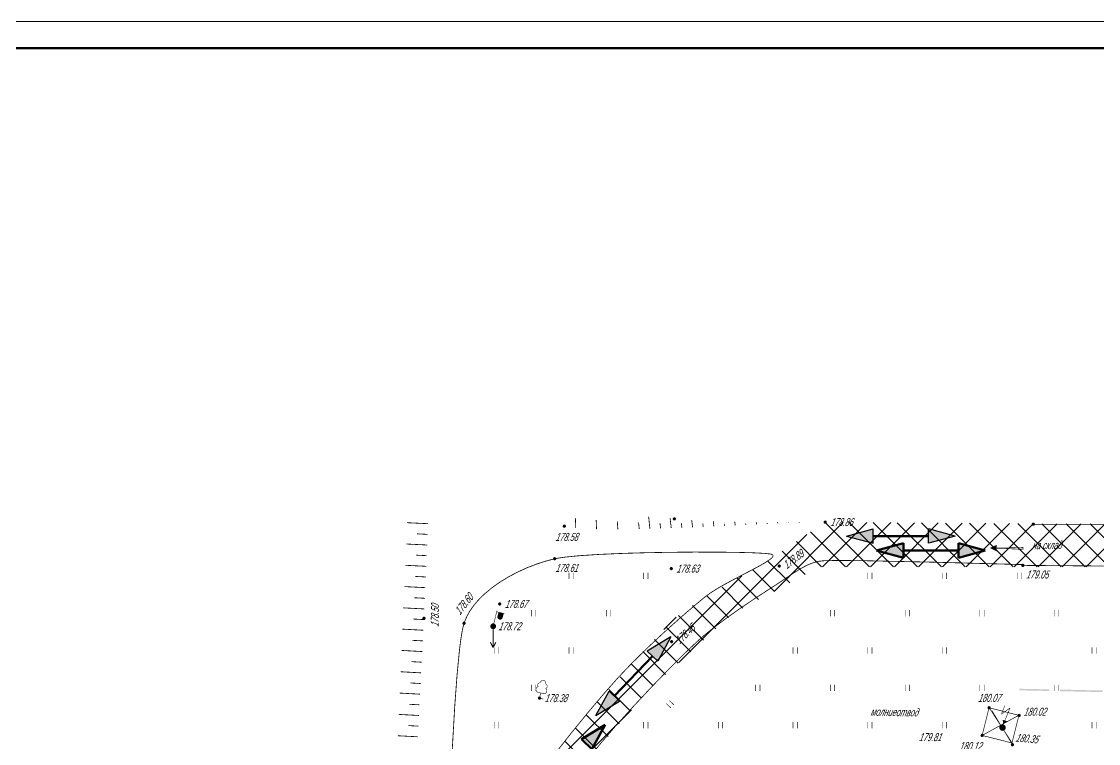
# Model space of a CAD drawing. Header units: millimetres. Extents: x 152217 to 562659, y 54507 to 219294.
# Drawn here: x 559814 to 560015.8, y 219158.6 to 219294 of the extents above; entities that cross this region are included whole.
import ezdxf

# ---------------------------------------------------------------- set-up
doc = ezdxf.new("R2010")
doc.units = ezdxf.units.MM
for name, pattern in [('Cплошная', [0]), ('Cплошная_0.50', [0]), ('Штриховая 1.5-1.5_0.50', [1.5, 0.75, -0.75])]:
    doc.linetypes.add(name, pattern=pattern)
doc.layers.get('0').update_dxf_attribs({"lineweight": 18})
for name, color, linetype in [('Водопровод без подразд.', 7, 'Continuous'), ('Деревья отдельн._ не ориентиры лиственные', 7, 'Continuous'), ('Контур здания', 7, 'Continuous'), ('ЛЭП н.напряж. застроен. терр.', 7, 'Continuous'), ('Молниеотвод_ на мет. столб', 7, 'Continuous'), ('Направление течения', 7, 'Continuous'), ('Проезжие части улиц и тротуаров (без бортового камня)', 7, 'Continuous'), ('Растительность травяная луговая', 7, 'Continuous'), ('Рельеф', 7, 'Continuous'), ('Ситуация', 7, 'Continuous'), ('Фонарь электр._ на ж.б. столб', 7, 'Continuous')]:
    doc.layers.add(name, color=color, linetype=linetype)
for name, color, linetype, lineweight in [('ИИ_ОФОРМЛЕНИЕ_025', 7, 'Continuous', 25), ('Толст.рамка', 7, 'Continuous', 60), ('Тонк.рамка', 10, 'Continuous', 20)]:
    doc.layers.add(name, color=color, linetype=linetype, lineweight=lineweight)
doc.styles.get("Standard").update_dxf_attribs({"font": 'simplex.shx', "width": 0.6, "oblique": 15})

# ---------------------------------------------------------------- blocks, each defined once
blk = doc.blocks.new('2011 - 401 трава')
at = {"color": 7, "linetype": 'Continuous', "lineweight": 0, "const_width": 0.1, "flags": 128}
for points in [[(0, 0), (0, 1.2)], [(0.8, 0), (0.8, 1.2)]]:
    blk.add_lwpolyline(points, dxfattribs=at)
blk = doc.blocks.new('4031 - 114.4 ЛЭП низкого напряжения')
at = {"color": 7, "linetype": 'Continuous', "lineweight": 0, "const_width": 0.2, "flags": 128}
for points in [[(0.5, 0), (4, 0)], [(4, 0), (3, 0.5)], [(3, -0.5), (4, 0)]]:
    blk.add_lwpolyline(points, dxfattribs=at)
blk = doc.blocks.new('29 - 109.1.2 молниеводы на столбах метал')
for points in [[(-0.00002, 0.6), (-0.27884, 0.53128), (-0.4938, 0.34084), (-0.59564, 0.07234), (-0.56102, -0.21276), (-0.39788, -0.4491), (-0.1436, -0.58256), (0.14358, -0.58256), (0.39786, -0.4491), (0.561, -0.21276), (0.59562, 0.07234), (0.49378, 0.34084), (0.27882, 0.53128)], [(0.5, 1.35), (-0.3, 1.4), (0, 0.6)]]:
    blk.add_hatch(color=7).paths.add_polyline_path(points)
at = {"color": 7, "linetype": 'Continuous', "lineweight": 0, "const_width": 0.1, "flags": 128}
for points in [[(-0.8, 2.4), (-0.55, 4.1)], [(0.5, 3.9), (-0.8, 2.4)], [(0.117261, 1.373921), (0.5, 3.9)]]:
    blk.add_lwpolyline(points, dxfattribs=at)
at = {"color": 7, "linetype": 'Continuous', "lineweight": 0, "const_width": 0.02, "flags": 128}
for points in [[(0, 0.6), (-0.278834, 0.531274), (-0.49379, 0.340839), (-0.595625, 0.072322), (-0.56101, -0.212763), (-0.397874, -0.449106), (-0.143589, -0.582565), (0.143589, -0.582565), (0.397874, -0.449106), (0.56101, -0.212763), (0.595625, 0.072322), (0.49379, 0.340839), (0.278834, 0.531274), (0, 0.6)], [(0.5, 1.35), (-0.3, 1.4), (0, 0.6), (0.5, 1.35)]]:
    blk.add_lwpolyline(points, close=True, dxfattribs=at)
blk = doc.blocks.new('104 - 388.1 дер лист')
at = {"color": 7, "linetype": 'Continuous', "lineweight": 0, "const_width": 0.1, "flags": 128}
for points in [[(-0.5, 1), (-0.682462, 1.031148), (-0.844258, 1.121064), (-0.967061, 1.259563), (-1.036963, 1.430958), (-1.046045, 1.615837), (-0.99328, 1.793259), (-0.884643, 1.943128), (-0.73244, 2.048469)], [(-0.722374, 2.039573), (-0.841092, 2.163588), (-0.903315, 2.323595), (-0.89957, 2.495233), (-0.830427, 2.652374), (-0.706412, 2.771092), (-0.546405, 2.833315)], [(-0.518021, 2.854679), (-0.546405, 2.833315)], [(-0.518021, 2.854679), (-0.500408, 3.041392), (-0.417705, 3.209713), (-0.28067, 3.337749), (-0.107128, 3.408845), (0.08035, 3.413755), (0.257376, 3.351838), (0.400924, 3.23115), (0.492323, 3.067387), (0.519683, 2.881852)], [(0.73244, 2.048469), (0.884643, 1.943128), (0.99328, 1.793259), (1.046045, 1.615837), (1.036963, 1.430958), (0.967061, 1.259563), (0.844258, 1.121064), (0.682462, 1.031148), (0.5, 1)], [(0.519683, 2.881852), (0.546405, 2.833315)], [(0.546405, 2.833315), (0.706412, 2.771092), (0.830427, 2.652374), (0.89957, 2.495233), (0.903315, 2.323595), (0.841092, 2.163588), (0.722374, 2.039573)], [(-0.5, 1), (-0.45, 1)], [(-0.45, 1), (0.45, 1)], [(0, 0), (0, 1)], [(0.75, 0), (0, 0)], [(0.45, 1), (0.5, 1)]]:
    blk.add_lwpolyline(points, dxfattribs=at)
blk = doc.blocks.new('33 - 110.1.1 фонарь на жб столб')
at = {"true_color": 0xffffff}
for points in [[(1.3, 2.8), (0.4, 2.8), (0.4, 2), (0.46028, 1.775), (0.625, 1.6103), (0.85, 1.55), (1.075, 1.6103), (1.2397, 1.775), (1.3, 2)], [(0, 0.5), (-0.25, 0.43302), (-0.43302, 0.25002), (-0.5, 0.00002), (-0.43302, -0.24998), (-0.25, -0.433), (-0.00002, -0.5), (0.24998, -0.433), (0.433, -0.25), (0.5, 0), (0.433, 0.25), (0.25, 0.43302)]]:
    blk.add_hatch(color=7, dxfattribs=at).paths.add_polyline_path(points)
at = {"color": 7, "linetype": 'Continuous', "lineweight": 0, "const_width": 0.1, "flags": 128}
for points in [[(0, 0.5), (0, 3)], [(0, 2.8), (1.5, 2.8)], [(0.4, 2.8), (0.4, 2)], [(1.3, 2), (1.265746, 1.827792), (1.168198, 1.681802), (1.022208, 1.584254), (0.85, 1.55), (0.677792, 1.584254), (0.531802, 1.681802), (0.434254, 1.827792), (0.4, 2)], [(1.3, 2.8), (1.3, 2)]]:
    blk.add_lwpolyline(points, dxfattribs=at)
at = {"color": 7, "linetype": 'Continuous', "lineweight": 0, "true_color": 0xffffff, "const_width": 0.02, "flags": 128}
for points in [[(1.3, 2.8), (0.4, 2.8), (0.4, 2), (0.460289, 1.775), (0.625, 1.610289), (0.85, 1.55), (1.075, 1.610289), (1.239711, 1.775), (1.3, 2), (1.3, 2.8)], [(0, 0.5), (-0.25, 0.433013), (-0.433013, 0.25), (-0.5, 0), (-0.433013, -0.25), (-0.25, -0.433013), (0, -0.5), (0.25, -0.433013), (0.433013, -0.25), (0.5, 0), (0.433013, 0.25), (0.25, 0.433013), (0, 0.5)]]:
    blk.add_lwpolyline(points, close=True, dxfattribs=at)
at = {"color": 7, "linetype": 'Continuous', "lineweight": 0, "const_width": 0.1, "flags": 128}
for points in [[(0, 0.5), (0.191342, 0.46194), (0.353553, 0.353553), (0.46194, 0.191342), (0.5, 0), (0.46194, -0.191342), (0.353553, -0.353553), (0.191342, -0.46194), (0, -0.5), (-0.191342, -0.46194), (-0.353553, -0.353553), (-0.46194, -0.191342), (-0.5, 0), (-0.46194, 0.191342), (-0.353553, 0.353553), (-0.191342, 0.46194), (0, 0.5)], [(0.086189, -0.05071), (0.096802, 0.025087), (0.05071, 0.086189), (-0.025087, 0.096802), (-0.086189, 0.05071), (-0.096802, -0.025087), (-0.05071, -0.086189), (0.025087, -0.096802), (0.086189, -0.05071)]]:
    blk.add_lwpolyline(points, close=True, dxfattribs=at)
blk = doc.blocks.new('118 - 330 отм высот')
blk.add_hatch(color=7).paths.add_polyline_path([(0.1, 0.12), (0, 0.16), (-0.09, 0.12), (-0.15, 0.03), (-0.13, -0.07), (-0.05, -0.14), (0.05, -0.14), (0.13, -0.07), (0.15, 0.03)])
at = {"color": 7, "linetype": 'Continuous', "lineweight": 0, "const_width": 0.01, "flags": 128}
blk.add_lwpolyline([(0.1, 0.12), (0, 0.16), (-0.09, 0.12), (-0.15, 0.03), (-0.13, -0.07), (-0.05, -0.14), (0.05, -0.14), (0.13, -0.07), (0.15, 0.03), (0.1, 0.12)], close=True, dxfattribs=at)
blk = doc.blocks.new('89 - 238.1 направл и скорость течения')
for points in [[(0, 6.2), (-0.2, 6.2), (-0.1, 3.7), (-0.07, 3.2), (-0.05006, 1.20418), (0, 1.2), (0, 3.1912)], [(0, 6.2), (0, 3.1912), (0, 1.20002), (0.05004, 1.20418), (0.07, 3.2), (0.1, 3.7), (0.2, 6.2)], [(0, 1.2), (-0.6, 1.25), (-0.00002, 0.00002), (0.59998, 1.25)]]:
    blk.add_hatch(color=7).paths.add_polyline_path(points)
at = {"color": 7, "linetype": 'Continuous', "lineweight": 0, "const_width": 0.1, "flags": 128}
blk.add_lwpolyline([(0.05, 1.2), (0.07, 3.2), (0.1, 3.7), (0.2, 6.2), (0, 6.2), (-0.2, 6.2), (-0.1, 3.7), (-0.07, 3.2), (-0.05, 1.2)], dxfattribs=at)
at = {"color": 7, "linetype": 'Continuous', "lineweight": 0, "const_width": 0.02, "flags": 128}
for points in [[(0, 6.2), (-0.2, 6.2), (-0.1, 3.7), (-0.07, 3.2), (-0.050042, 1.20417), (0, 1.2), (0, 3.191199), (0, 6.2)], [(0, 6.2), (0, 3.191199), (0, 1.2), (0.050042, 1.20417), (0.07, 3.2), (0.1, 3.7), (0.2, 6.2), (0, 6.2)], [(0, 1.2), (-0.6, 1.25), (0, 0), (0.6, 1.25), (0, 1.2)]]:
    blk.add_lwpolyline(points, close=True, dxfattribs=at)

msp = doc.modelspace()

# ---------------------------------------------------------------- hatches: boundary and pattern name
at = {"layer": 'Водопровод без подразд.'}
for points in [[(560000.9612, 219168.5947), (560006.5539, 219168.477), (560006.5602, 219168.7769), (560000.9675, 219168.8946)], [(560008.5535, 219168.4349), (560016.5517, 219168.2666), (560016.558, 219168.5666), (560008.5598, 219168.7348)]]:
    msp.add_hatch(color=7, dxfattribs=at).paths.add_polyline_path(points)
at = {"layer": 'ИИ_ОФОРМЛЕНИЕ_025', "lineweight": 50}
h = msp.add_hatch(color=1, dxfattribs=at)
h.dxf.hatch_style = 1
h.paths.add_polyline_path([(559974.2035, 219194.8209), (559979.2035, 219193.4652), (559979.2035, 219196.1767)])
h.paths.add_polyline_path([(559994.5652, 219194.8209), (559989.5652, 219196.1767), (559989.5652, 219193.4652)])
h = msp.add_hatch(color=1, dxfattribs=at)
h.dxf.hatch_style = 1
h.paths.add_polyline_path([(559909.2744, 219147.3976), (559913.7069, 219150.0793), (559911.7451, 219151.9511)])
h.paths.add_polyline_path([(559923.3302, 219162.1296), (559918.8978, 219159.4479), (559920.8596, 219157.5761)])

# ---------------------------------------------------------------- linework, layer by layer
at = {"layer": 'ИИ_ОФОРМЛЕНИЕ_025', "color": 6}
for p, q in [((559973.0414, 219191.7565), (559981.2913, 219200.0064)), ((559981.8372, 219191.7565), (559973.5321, 219200.0616)), ((559977.5316, 219191.7565), (559985.7497, 219199.9746)), ((559986.3273, 219191.7565), (559978.0544, 219200.0294)), ((559982.0217, 219191.7565), (559990.2081, 219199.9429)), ((559990.8174, 219191.7565), (559982.5767, 219199.9972)), ((559986.5118, 219191.7565), (559994.6665, 219199.9112)), ((559995.3076, 219191.7565), (559987.0991, 219199.965)), ((559991.002, 219191.7565), (559999.1249, 219199.8794)), ((559999.7977, 219191.7565), (559991.6214, 219199.9328)), ((560008.9625, 219191.7565), (560017.0075, 219199.8015)), ((560017.7582, 219191.7565), (560009.6891, 219199.8256)), ((560013.4526, 219191.7565), (560021.4829, 219199.7868)), ((560022.2483, 219191.7565), (560014.1941, 219199.8108)), ((559968.3668, 219191.7565), (559961.8372, 219198.286)), ((559954.9939, 219187.1688), (559950.926, 219191.2368)), ((559952.0737, 219185.5989), (559948.0762, 219189.5964)), ((559949.1535, 219184.029), (559945.2264, 219187.9561)), ((559946.4571, 219182.2353), (559942.3766, 219186.3158)), ((559934.6642, 219171.5776), (559930.3923, 219175.8494)), ((559932.3056, 219169.446), (559928.2087, 219173.5429)), ((559930.157, 219167.1046), (559926.112, 219171.1495)), ((559928.0631, 219164.7083), (559924.0153, 219168.7561)), ((559903.2227, 219139.8983), (559928.2736, 219164.9492)), ((559925.9693, 219162.312), (559921.9185, 219166.3627)), ((559923.8754, 219159.9157), (559919.8218, 219163.9693)), ((559921.7816, 219157.5194), (559917.7734, 219161.5276)), ((559919.6877, 219155.1231), (559915.81, 219159.0008))]:
    msp.add_line(p, q, dxfattribs=at)
at = {"layer": 'ИИ_ОФОРМЛЕНИЕ_025', "color": 5}
for p, q in [((559973.5765, 219196.171), (559973.5765, 219198.8825)), ((559983.9382, 219196.171), (559983.9382, 219198.8825)), ((559988.9382, 219197.5268), (559983.9382, 219198.8825)), ((559968.5765, 219197.5268), (559973.5765, 219196.171)), ((559988.9382, 219197.5268), (559983.9382, 219196.171)), ((559933.1763, 219174.0648), (559931.2145, 219175.9366)), ((559921.5911, 219163.8863), (559924.0617, 219168.4398)), ((559926.0236, 219166.568), (559924.0617, 219168.4398)), ((559921.5911, 219163.8863), (559926.0236, 219166.568))]:
    msp.add_line(p, q, dxfattribs=at)
at = {"layer": 'ИИ_ОФОРМЛЕНИЕ_025', "color": 5, "lineweight": 50}
for p, q in [((559983.9382, 219197.5268), (559973.5765, 219197.5268)), ((559932.1954, 219175.0007), (559925.0427, 219167.5039))]:
    msp.add_line(p, q, dxfattribs=at)
at = {"layer": 'ИИ_ОФОРМЛЕНИЕ_025', "color": 1, "lineweight": 50}
for p, q in [((559974.2035, 219194.8209), (559979.2035, 219196.1767)), ((559974.2035, 219194.8209), (559979.2035, 219193.4652)), ((559979.2035, 219193.4652), (559979.2035, 219196.1767)), ((559989.5652, 219194.8209), (559979.2035, 219194.8209)), ((559989.5652, 219193.4652), (559989.5652, 219196.1767)), ((559994.5652, 219194.8209), (559989.5652, 219196.1767)), ((559994.5652, 219194.8209), (559989.5652, 219193.4652)), ((559923.3302, 219162.1296), (559918.8978, 219159.4479)), ((559923.3302, 219162.1296), (559920.8596, 219157.5761)), ((559920.8596, 219157.5761), (559918.8978, 219159.4479))]:
    msp.add_line(p, q, dxfattribs=at)
at = {"layer": 'Контур здания', "color": 7, "linetype": 'Cплошная_0.50', "lineweight": 0, "const_width": 0.12, "flags": 128}
msp.add_lwpolyline([(559995.2716, 219165.328), (559993.9632, 219160.1432), (559999.5641, 219158.7298), (560000.8725, 219163.9146), (559995.2716, 219165.328)], close=True, dxfattribs=at)
for points in [[(559995.2612, 219165.368), (559999.5514, 219158.7938)], [(560000.8441, 219163.929), (559993.9875, 219160.151)]]:
    msp.add_lwpolyline(points, dxfattribs=at)
at = {"layer": 'Проезжие части улиц и тротуаров (без бортового камня)', "color": 7, "linetype": 'Штриховая 1.5-1.5_0.50', "lineweight": 0, "const_width": 0.15, "flags": 128}
for points in [[(560003.5577, 219199.7368), (560069.6056, 219199.6766), (560136.5606, 219199.1104), (560213.9697, 219199.2399)], [(560001.6216, 219192.1699), (559984.9337, 219192.6198), (559971.3836, 219192.9102), (559966.6439, 219192.9454), (559964.1091, 219192.8817), (559963.3925, 219192.7879), (559962.6618, 219192.617), (559961.912, 219192.3679), (559961.1345, 219192.0378), (559959.8513, 219191.3569), (559958.3422, 219190.3995), (559957.3226, 219189.7033), (559955.6577, 219188.5838), (559955.2803, 219188.3426), (559951.6356, 219185.9832), (559948.7003, 219184.0056), (559946.0931, 219182.1635), (559943.176, 219179.9564), (559941.9377, 219178.9465), (559940.8485, 219178.001), (559938.3298, 219175.6286), (559935.1668, 219172.4741), (559931.8173, 219169.0047), (559928.4473, 219165.4019), (559925.2704, 219161.887), (559922.7105, 219158.9213), (559920.4149, 219156.1091), (559918.252, 219153.3264), (559916.0959, 219150.3976), (559914.0829, 219147.4933), (559912.1118, 219144.4523), (559910.296, 219141.4326), (559908.1654, 219137.8523), (559905.781, 219133.858), (559904.2693, 219131.2352), (559902.9466, 219128.838), (559901.766, 219126.5809), (559900.7158, 219124.4413), (559899.5119, 219121.7597), (559898.5147, 219119.2371), (559897.7199, 219116.8624), (559897.1257, 219114.6306), (559896.6333, 219112.0763), (559896.153, 219108.7805), (559895.6921, 219104.7906), (559895.2613, 219100.2001), (559894.9264, 219095.8994), (559894.6338, 219091.3968), (559894.3946, 219086.8639), (559894.221, 219082.528), (559894.1228, 219078.6589), (559894.1037, 219075.426), (559894.1643, 219072.9958), (559894.3022, 219071.4675), (559894.4158, 219070.9522), (559894.5861, 219070.4344), (559894.8129, 219069.9146), (559895.096, 219069.3935), (559895.4351, 219068.8716), (559895.8296, 219068.3498), (559896.2787, 219067.8293), (559896.7815, 219067.311), (559897.7304, 219066.46), (559898.8145, 219065.6269), (559900.0215, 219064.8214), (559901.3285, 219064.0587), (559902.4698, 219063.4701), (559903.6282, 219062.9395), (559904.7666, 219062.4843), (559905.8302, 219062.1264), (559906.7426, 219061.9064), (559907.7085, 219061.7788), (559908.7322, 219061.743), (559909.8204, 219061.7987), (559910.7939, 219061.9169), (559911.8281, 219062.1014), (559912.934, 219062.3541), (559914.1341, 219062.6801), (559916.0152, 219063.2694), (559918.6094, 219064.1662)]]:
    msp.add_lwpolyline(points, dxfattribs=at)
msp.add_lwpolyline([(559954.4331, 219194.1299), (559954.6604, 219194.0426), (559954.7789, 219193.9228), (559954.7889, 219193.7698), (559954.6906, 219193.5827), (559954.4842, 219193.3612), (559954.1677, 219193.1026), (559953.1883, 219192.462), (559951.7291, 219191.6402), (559949.3457, 219190.3877), (559947.5318, 219189.4405), (559945.6609, 219188.4295), (559944.1883, 219187.5781), (559943.0029, 219186.8221), (559942.0858, 219186.1484), (559939.8232, 219184.2724), (559937.2798, 219182.0759), (559934.2541, 219179.363), (559931.3863, 219176.6851), (559928.3532, 219173.7078), (559925.7916, 219171.0173), (559923.111, 219167.9893), (559920.067, 219164.3874), (559916.9044, 219160.5011), (559913.885, 219156.6518), (559911.0401, 219152.8622), (559908.7842, 219149.6645), (559907.8357, 219148.1981), (559906.7812, 219146.4519), (559905.6232, 219144.4299), (559904.3652, 219142.1384), (559902.4425, 219138.489), (559900.3444, 219134.3491), (559899.027, 219131.6852), (559898.4339, 219130.4947), (559898.2733, 219130.2741), (559898.0589, 219130.0701), (559897.561, 219129.7557), (559897.0273, 219129.5282), (559896.843, 219129.4588), (559896.2815, 219129.2534), (559895.7685, 219129.0968), (559895.3382, 219129.006), (559894.8878, 219128.9847), (559894.5699, 219129.0753), (559894.3083, 219129.301), (559894.0609, 219129.6608), (559893.86, 219130.0917), (559893.706, 219130.5753), (559893.6131, 219131.073), (559893.5939, 219131.528), (559893.6201, 219132.3094), (559894.0204, 219143.4325), (559894.5683, 219155.6669), (559895.1518, 219165.7819), (559895.5756, 219171.4784), (559896.0067, 219175.952), (559896.2243, 219177.7228), (559896.4431, 219179.1809), (559896.6627, 219180.3254), (559896.8833, 219181.1553), (559897.1489, 219181.8665), (559897.4771, 219182.5735), (559897.8675, 219183.2753), (559898.3195, 219183.9709), (559898.8325, 219184.6594), (559899.4056, 219185.3392), (559900.0374, 219186.0091), (559900.7266, 219186.6674), (559902.0777, 219187.7963), (559903.5887, 219188.8728), (559905.2424, 219189.8846), (559907.0133, 219190.8161), (559908.7034, 219191.5815), (559910.4336, 219192.2521), (559912.1687, 219192.8144), (559913.8671, 219193.2548), (559914.7144, 219193.4159), (559915.7882, 219193.5684), (559918.6025, 219193.8455), (559922.2744, 219194.0826), (559926.7226, 219194.2742), (559930.8563, 219194.3934), (559935.2906, 219194.4744), (559939.8476, 219194.5139), (559944.2512, 219194.5093), (559948.042, 219194.4638), (559951.1312, 219194.3814), (559953.3019, 219194.2679), (559954.4331, 219194.1299)], close=True, dxfattribs=at)
at = {"layer": 'Рельеф', "color": 7, "linetype": 'Cплошная', "lineweight": 0, "const_width": 0.15, "flags": 128}
for points in [[(559917.7202, 219199.04), (559917.7921, 219200.8891)], [(559931.7111, 219198.8863), (559931.4808, 219201.1603)], [(559935.709, 219199.0183), (559935.5066, 219200.8259)], [(559890.1301, 219199.8418), (559886.222, 219200.0232)], [(559921.7126, 219198.8101), (559921.6427, 219200.503)], [(559925.7123, 219198.7761), (559925.6016, 219200.2554)], [(559929.7118, 219198.835), (559929.5938, 219200.0873)], [(559933.7102, 219198.9481), (559933.6009, 219199.969)], [(559937.7075, 219199.0952), (559937.6161, 219199.8834)], [(559939.7058, 219199.1773), (559939.5427, 219200.5436)], [(559941.7039, 219199.2634), (559941.6321, 219199.8516)], [(559943.702, 219199.3524), (559943.577, 219200.3564)], [(559945.6999, 219199.4431), (559945.6464, 219199.8669)], [(559947.6978, 219199.5346), (559947.608, 219200.2399)], [(559949.6957, 219199.6258), (559949.6589, 219199.9139)], [(559951.6937, 219199.7155), (559951.635, 219200.1748)], [(559953.6918, 219199.8024), (559953.6693, 219199.9795)], [(559955.6901, 219199.8848), (559955.6573, 219200.146)], [(559957.6887, 219199.9609), (559957.6776, 219200.051)], [(559959.6875, 219200.028), (559959.6742, 219200.1406)], [(559890.0544, 219197.8433), (559888.0946, 219197.9349)], [(559889.9768, 219195.8448), (559886.0478, 219196.0302)], [(559889.8972, 219193.8464), (559887.9289, 219193.9403)], [(559889.8154, 219191.848), (559885.8736, 219192.0386)], [(559889.7311, 219189.8498), (559887.7588, 219189.9466)], [(559889.6442, 219187.8517), (559885.6994, 219188.0485)], [(559889.5545, 219185.8537), (559887.5834, 219185.9539)], [(559889.4618, 219183.8559), (559885.5252, 219184.0599)], [(559889.3658, 219181.8582), (559887.402, 219181.9624)], [(559889.2658, 219179.8607), (559885.3511, 219180.0739)], [(559889.1629, 219177.8633), (559887.2134, 219177.9704)], [(559889.0585, 219175.866), (559885.1765, 219176.0797)], [(559888.9531, 219173.8688), (559887.0211, 219173.975)], [(559888.8468, 219171.8716), (559885.0016, 219172.0822)], [(559888.74, 219169.8745), (559886.827, 219169.9787)], [(559888.6327, 219167.8774), (559884.8266, 219168.0834)], [(559888.5251, 219165.8803), (559886.632, 219165.982)], [(559888.4171, 219163.8832), (559884.6514, 219164.084)], [(559888.309, 219161.8861), (559886.4363, 219161.9852)], [(559888.2006, 219159.8891), (559884.476, 219160.0844)]]:
    msp.add_lwpolyline(points, dxfattribs=at)
at = {"layer": 'Толст.рамка'}
msp.add_line((559457.4079, 219288.9769), (560273.4079, 219288.9788), dxfattribs=at)
at = {"layer": 'Тонк.рамка'}
msp.add_line((560278.4079, 219293.9809), (559437.4079, 219293.9809), dxfattribs=at)

# ---------------------------------------------------------------- block references
at = {"layer": 'Деревья отдельн._ не ориентиры лиственные', "color": 7, "zscale": 2, "rotation": 346.4797719999943}
msp.add_blockref('104 - 388.1 дер лист', (559911.0148, 219167.1289), dxfattribs=at)
at = {"layer": 'ЛЭП н.напряж. застроен. терр.', "color": 7, "zscale": 2, "rotation": 269.8334779999898}
msp.add_blockref('4031 - 114.4 ЛЭП низкого напряжения', (559902.3446, 219180.6034), dxfattribs=at)
at = {"layer": 'Молниеотвод_ на мет. столб', "color": 7, "zscale": 2, "rotation": 346.4797719999943}
msp.add_blockref('29 - 109.1.2 молниеводы на столбах метал', (559997.7954, 219161.6108), dxfattribs=at)
at = {"layer": 'Направление течения', "color": 7, "zscale": 2, "rotation": 269.1601549999867}
msp.add_blockref('89 - 238.1 направл и скорость течения', (559995.4406, 219195.2886), dxfattribs=at)
at = {"layer": 'Растительность травяная луговая', "color": 7, "zscale": 2}
for p in [(559916.541, 219189.4572), (559930.541, 219189.4572), (559972.541, 219189.4572), (559986.541, 219189.4572), (560000.541, 219189.4572), (559909.541, 219182.4572), (559923.541, 219182.4572), (559965.541, 219182.4572), (559979.541, 219182.4572), (559993.541, 219182.4572), (560007.541, 219182.4572), (559902.541, 219175.4572), (559916.541, 219175.4572), (559958.541, 219175.4572), (559972.541, 219175.4572), (559986.541, 219175.4572), (560014.541, 219175.4572), (559909.541, 219168.4572), (559951.541, 219168.4572), (559965.541, 219168.4572), (559979.541, 219168.4572), (559993.541, 219168.4572), (560007.541, 219168.4572), (559902.541, 219161.4572), (559930.541, 219161.4572), (559944.541, 219161.4572), (559958.541, 219161.4572), (559972.541, 219161.4572), (559986.541, 219161.4572), (560014.541, 219161.4572)]:
    msp.add_blockref('2011 - 401 трава', p, dxfattribs=at)
at = {"layer": 'Растительность травяная луговая', "color": 7, "zscale": 2, "rotation": 46.34551617201615}
msp.add_blockref('2011 - 401 трава', (559935.6618, 219165.294), dxfattribs=at)
at = {"layer": 'Рельеф', "color": 7, "xscale": 2, "yscale": 2, "zscale": 2}
for p in [(559936.2917, 219200.7379, 357.56), (560003.5577, 219199.7368, 358.16), (559896.8833, 219181.1553, 357.202), (560000.9089, 219163.882, 360.192)]:
    msp.add_blockref('118 - 330 отм высот', p, dxfattribs=at)
at = {"layer": 'Фонарь электр._ на ж.б. столб', "color": 7, "zscale": 2, "rotation": 346.4797719999943}
msp.add_blockref('33 - 110.1.1 фонарь на жб столб', (559902.3446, 219180.6034), dxfattribs=at)

# ---------------------------------------------------------------- texts
at = {"layer": 'Рельеф', "color": 7, "insert": (559965.5589, 219200.1254), "char_height": 1.5, "attachment_point": 4, "bg_fill": 3, "box_fill_scale": 1, "bg_fill_color": 256, "bg_fill_transparency": 0}
msp.add_mtext('{\\fD431|c1|b0|i1;\\l\\C0;178.86}', dxfattribs=at)
at = {"layer": 'Рельеф', "color": 7, "insert": (559891.3854, 219180.5437), "char_height": 1.5, "attachment_point": 4, "rotation": 88.806511, "bg_fill": 3, "box_fill_scale": 1, "bg_fill_color": 256, "bg_fill_transparency": 0}
msp.add_mtext('{\\fD431|c1|b0|i1;\\l\\C0;178.50}', dxfattribs=at)
at = {"layer": 'Ситуация', "color": 7, "char_height": 1.5, "attachment_point": 1}
for s, insert, rotation in [('{\\fBm431|c1|b0|i1;\\l\\C0;на склад}', (560003.3356, 219196.5449), 0.673333), ('{\\fBm431|c1|b0|i1;\\l\\C0;молниеотвод}', (559973.0794, 219165.3392), 359.122326)]:
    msp.add_mtext(s, dxfattribs=dict(at, insert=insert, rotation=rotation))

# ---------------------------------------------------------------- next in the draw order: hatches: boundary and pattern name
at = {"layer": 'ИИ_ОФОРМЛЕНИЕ_025'}
h = msp.add_hatch(color=5, dxfattribs=at)
h.dxf.hatch_style = 1
h.paths.add_polyline_path([(559968.5765, 219197.5268), (559973.5765, 219196.171), (559973.5765, 219198.8825)])
h.paths.add_polyline_path([(559988.9382, 219197.5268), (559983.9382, 219198.8825), (559983.9382, 219196.171)])

# ---------------------------------------------------------------- next in the draw order: linework, layer by layer
at = {"layer": 'ИИ_ОФОРМЛЕНИЕ_025', "color": 6}
for p, q in [((559964.0612, 219191.7565), (559972.3745, 219200.0698)), ((559972.8569, 219191.7565), (559964.5166, 219200.0969)), ((559968.5513, 219191.7565), (559976.8329, 219200.0381)), ((559977.347, 219191.7565), (559969.0098, 219200.0938))]:
    msp.add_line(p, q, dxfattribs=at)
at = {"layer": 'ИИ_ОФОРМЛЕНИЕ_025', "color": 5}
msp.add_line((559968.5765, 219197.5268), (559973.5765, 219198.8825), dxfattribs=at)

# ---------------------------------------------------------------- next in the draw order: block references
at = {"layer": 'Рельеф', "color": 7, "xscale": 2, "yscale": 2, "zscale": 2}
for p in [(559964.5589, 219200.1254, 357.72), (559889.3773, 219182.094, 357.002)]:
    msp.add_blockref('118 - 330 отм высот', p, dxfattribs=at)

# ---------------------------------------------------------------- next in the draw order: texts
at = {"layer": 'Рельеф', "color": 7, "char_height": 1.5, "attachment_point": 4, "bg_fill": 3, "box_fill_scale": 1, "bg_fill_color": 256, "bg_fill_transparency": 0}
for s, insert in [('{\\fD431|c1|b0|i1;\\l\\C0;178.58}', (559914.0385, 219197.3522)), ('{\\fD431|c1|b0|i1;\\l\\C0;178.61}', (559914.0385, 219191.5423)), ('{\\fD431|c1|b0|i1;\\l\\C0;178.63}', (559936.7139, 219191.4129)), ('{\\fD431|c1|b0|i1;\\l\\C0;178.67}', (559904.5631, 219184.781)), ('{\\fD431|c1|b0|i1;\\l\\C0;178.72}', (559903.3446, 219180.6034)), ('{\\fD431|c1|b0|i1;\\l\\C0;178.38}', (559912.0148, 219167.1289)), ('{\\fD431|c1|b0|i1;\\l\\C0;180.07}', (559993.2337, 219167.173)), ('{\\fD431|c1|b0|i1;\\l\\C0;180.02}', (560001.7545, 219164.5802)), ('{\\fD431|c1|b0|i1;\\l\\C0;179.81}', (559982.1402, 219159.8119)), ('{\\fD431|c1|b0|i1;\\l\\C0;180.12}', (559989.7087, 219158.1531))]:
    msp.add_mtext(s, dxfattribs=dict(at, insert=insert))
for s, insert, rotation in [('{\\fD431|c1|b0|i1;\\l\\C0;178.89}', (559956.9492, 219191.8964), 37.430706), ('{\\fD431|c1|b0|i1;\\l\\C0;179.05}', (560002.2171, 219190.3089), 359.807406), ('{\\fD431|c1|b0|i1;\\l\\C0;178.60}', (559895.578, 219183.1086), 51.918636), ('{\\fD431|c1|b0|i1;\\l\\C0;178.45}', (559936.78, 219177.7154), 42.866668), ('{\\fD431|c1|b0|i1;\\l\\C0;180.35}', (560000.2759, 219159.7405), 354.819439)]:
    msp.add_mtext(s, dxfattribs=dict(at, insert=insert, rotation=rotation))

# ---------------------------------------------------------------- next in the draw order: hatches: boundary and pattern name
at = {"layer": 'ИИ_ОФОРМЛЕНИЕ_025'}
h = msp.add_hatch(color=5, dxfattribs=at)
h.dxf.hatch_style = 1
h.paths.add_polyline_path([(559921.5911, 219163.8863), (559926.0236, 219166.568), (559924.0617, 219168.4398)])
h.paths.add_polyline_path([(559935.6469, 219178.6183), (559931.2145, 219175.9366), (559933.1763, 219174.0648)])

# ---------------------------------------------------------------- next in the draw order: linework, layer by layer
at = {"layer": 'ИИ_ОФОРМЛЕНИЕ_025', "color": 6}
for p, q in [((559954.9711, 219187.1566), (559967.9161, 219200.1015)), ((559995.4921, 219191.7565), (560003.5833, 219199.8477)), ((560004.2878, 219191.7565), (559996.1437, 219199.9006)), ((559999.9822, 219191.7565), (560008.0566, 219199.8309)), ((560008.7779, 219191.7565), (560000.666, 219199.8685)), ((560004.4723, 219191.7565), (560012.5321, 219199.8162)), ((560013.2681, 219191.7565), (560005.1842, 219199.8404)), ((559937.1349, 219173.8105), (559961.1376, 219197.8132)), ((559960.8344, 219190.3087), (559956.4786, 219194.6644)), ((559963.8767, 219191.7565), (559959.1579, 219196.4752)), ((559957.9141, 219188.7388), (559953.7758, 219192.8771)), ((559909.9579, 219151.1236), (559948.9115, 219190.0772)), ((559941.7399, 219177.9722), (559937.0916, 219182.6205)), ((559944.0985, 219180.1038), (559939.723, 219184.4793)), ((559934.3439, 219179.9997), (559936.6592, 219182.3151)), ((559939.3813, 219175.8407), (559934.7723, 219180.4497)), ((559937.0228, 219173.7091), (559932.5823, 219178.1496))]:
    msp.add_line(p, q, dxfattribs=at)
at = {"layer": 'ИИ_ОФОРМЛЕНИЕ_025', "color": 5}
for q in [(559931.2145, 219175.9366), (559933.1763, 219174.0648)]:
    msp.add_line((559935.6469, 219178.6183), q, dxfattribs=at)
at = {"layer": 'Проезжие части улиц и тротуаров (без бортового камня)', "color": 7, "linetype": 'Штриховая 1.5-1.5_0.50', "lineweight": 0, "const_width": 0.15, "flags": 128}
msp.add_lwpolyline([(560001.5991, 219192.0194), (560025.0655, 219191.8473), (560048.1349, 219191.7106), (560070.4106, 219191.6445), (560074.8752, 219191.6703), (560079.7405, 219191.756), (560092.1877, 219192.1396), (560093.2503, 219192.1772), (560105.2153, 219192.5611), (560109.7858, 219192.6579), (560113.9649, 219192.7046), (560119.9142, 219192.6815), (560125.4413, 219192.5422), (560130.667, 219192.2834), (560135.6503, 219191.9021), (560141.8917, 219191.2406), (560150.9609, 219190.1347), (560162.806, 219188.5905), (560177.3071, 219186.6238), (560203.5732, 219182.9447), (560233.3025, 219178.6655), (560253.813, 219175.6488), (560254.9839, 219175.4706)], dxfattribs=at)
at = {"layer": 'Ситуация', "color": 7, "linetype": 'Cплошная_0.50', "lineweight": 0, "const_width": 0.1, "flags": 128}
msp.add_lwpolyline([(559995.796, 219164.8378), (559999.6458, 219158.3983)], dxfattribs=at)

# ---------------------------------------------------------------- next in the draw order: block references
at = {"layer": 'Рельеф', "color": 7, "xscale": 2, "yscale": 2, "zscale": 2}
for p in [(559915.6718, 219199.3654, 357.154), (559913.8671, 219193.2548, 357.212), (559935.7139, 219191.4129, 357.26), (559955.9492, 219191.8964, 357.788), (560001.5991, 219192.0194, 358.1), (559903.5631, 219184.781, 357.344), (559902.3446, 219180.6034, 357.448), (559935.78, 219177.7154, 356.898), (559911.0148, 219167.1289, 356.768), (559995.2716, 219165.328, 360.142), (559993.9632, 219160.1432, 360.248), (559999.6458, 219158.3983, 360.7)]:
    msp.add_blockref('118 - 330 отм высот', p, dxfattribs=at)

doc.saveas('drawing.dxf')
